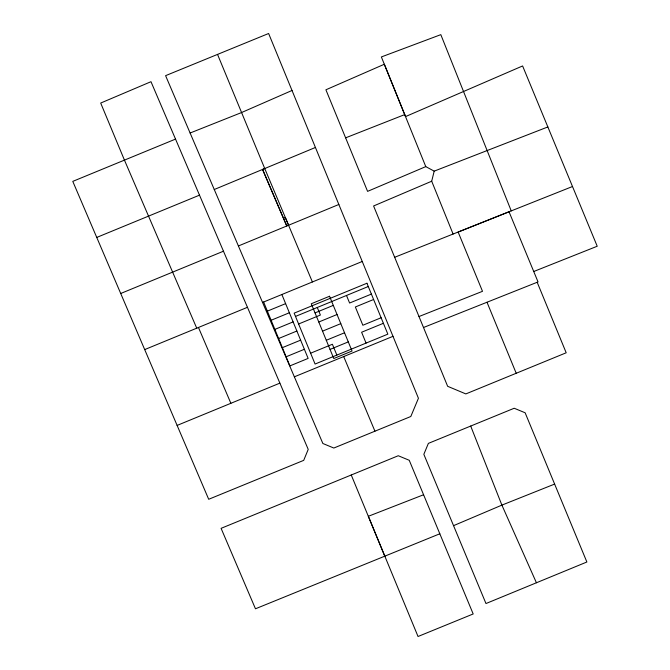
<?xml version="1.0" encoding="UTF-8"?>
<svg xmlns="http://www.w3.org/2000/svg" width="670" height="670" viewBox="0 0 670 670"><rect width="100%" height="100%" fill="white"/><g stroke="black" fill="none" stroke-linecap="round" stroke-linejoin="round"><path stroke-width="1" d="M453.096 234.039L431.698 181.218L434.194 171.143L547.876 126.94M292.028 90.467L241.3 112.652L190.104 133.02M312.396 281.961L264.75 168.547L262.581 169.46L283.46 218.286L285.32 217.499L288.594 225.237M425.777 166.612L367.587 191.369L325.905 89.797L384.329 64.253L425.777 166.612L434.194 171.143M431.698 181.218L373.592 205.975L447.644 386.297L465.843 393.918L566.192 352.78L537.181 282.279M453.565 525.649L501.889 505.121L554.626 484.083L586.878 562.004L485.976 603.536L423.842 454.319L428.381 443.381L514.2 408.248L525.138 412.787L554.626 484.083M214.266 189.51L322.865 443.498L333.836 448.037L410.81 416.497L418.432 398.265L268.62 33.5L165.59 75.66L214.266 189.51L315.436 147.467M238.419 245.965L338.853 204.476M175.532 139.1L72.779 181.377L208.697 499.284L303.711 460.357L308.217 449.386L150.984 81.698L100.693 103.054L124.453 160.138L196.737 328.191M96.74 237.431L199.501 195.154M120.701 293.493L223.462 251.208M144.703 349.589L247.465 307.304M262.54 302.455L362.261 261.476M267.363 311.14L285.621 303.636M271.116 320.268L289.373 312.764M295.503 316.424L368.274 286.517M274.868 329.397L293.125 321.893M315.034 312.89L333.291 305.386M298.619 323.987L320.394 315.042L317.287 307.471M371.389 294.088L349.606 303.033L346.499 295.47M278.62 338.526L296.877 331.022M318.786 322.019L337.043 314.515M373.609 299.49L355.351 306.994L362.855 325.252L381.113 317.748M282.372 347.655L300.629 340.151M322.538 331.147L340.796 323.644M286.123 356.783L304.381 349.279M326.29 340.276L344.548 332.772M310.62 353.199L332.395 344.254L336.859 355.092M383.391 323.3L361.607 332.245L366.063 343.09M330.042 349.405L348.291 341.901M294.356 376.825L393.014 336.323M177.114 425.416L279.867 383.139M439.83 533.781L255.471 608.787L221.092 528.337L398.265 455.734L409.236 460.282L473.188 613.963L418.038 636.5L351.248 475.005M394.672 257.288L572.507 186.511M418.984 316.541L482.501 291.316L458.146 232.063L509.032 211.779L538.044 281.928L423.482 327.521M533.747 271.501L597.221 246.242L522.608 65.953L405.526 116.597L381.364 56.95L440.818 34.647L511.244 210.908M345.636 137.836L404.739 114.587M423.608 494.745L368.341 516.294L384.798 556.167M536.427 582.774L501.889 505.121L470.7 426.053M283.46 218.286L286.777 225.983L262.581 169.46M198.471 327.479L230.882 403.315M264.75 168.547L217.541 54.421M343.702 356.574L374.932 431.187M487.006 302.254L516.218 373.274M281.869 294.507L308.133 358.408L289.875 365.912L263.62 302.011M329.54 296.257L311.282 303.761L333.786 358.534L352.043 351.03L329.54 296.257M366.934 283.243L294.155 313.141L315.076 364.045L387.846 334.146L366.934 283.243"/></g></svg>
